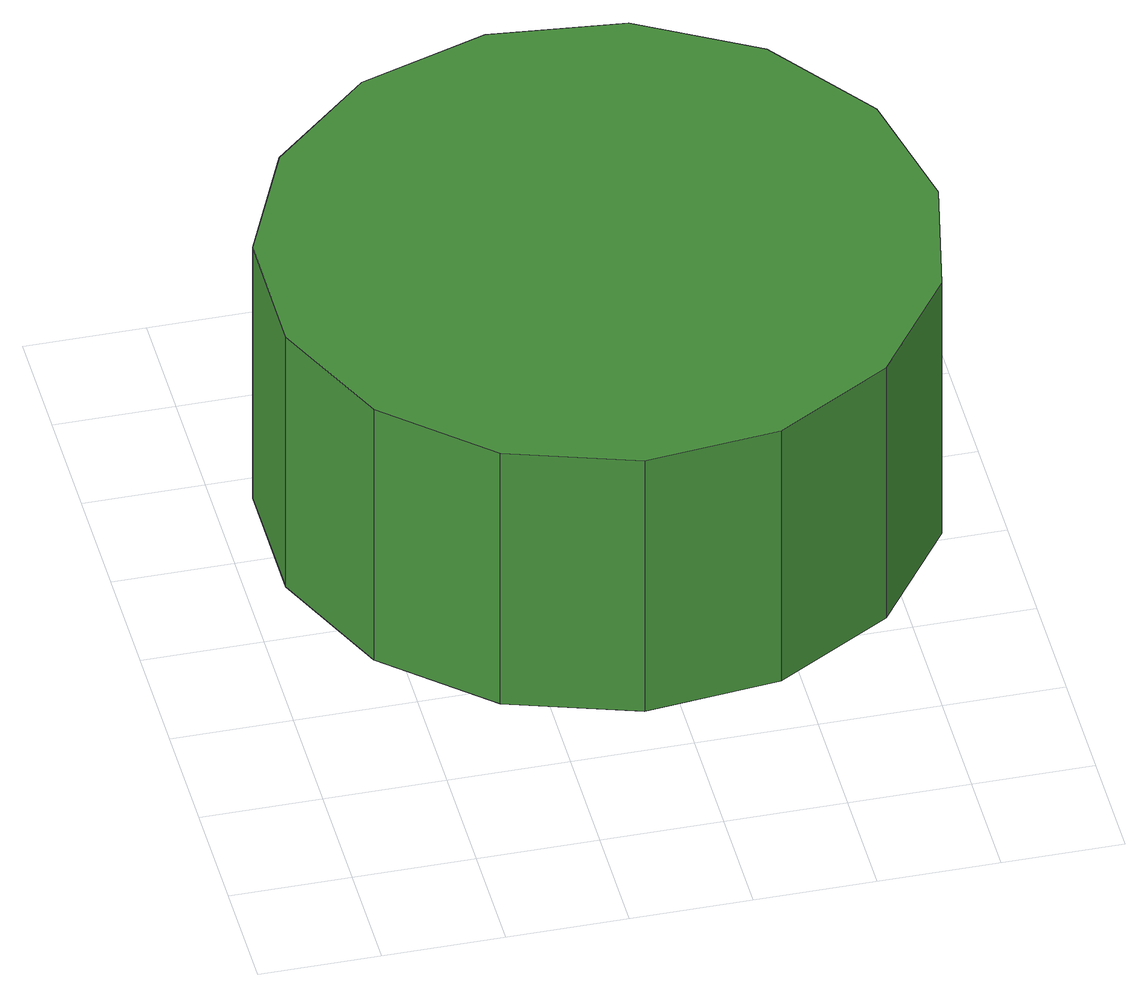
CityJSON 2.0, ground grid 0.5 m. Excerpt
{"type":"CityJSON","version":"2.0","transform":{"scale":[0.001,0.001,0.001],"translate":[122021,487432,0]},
"CityObjects":{
"tree1":{"type":"SolitaryVegetationObject","attributes":{"function":"something"},"geometry":[{"type":"MultiSurface","lod":"1","boundaries":[[[0,1,2,3,4,5,6,7,8,9,10,11,12,13,14]],[[15,16,17,18,19,20,21,22,23,24,25,26,27,28,29]],[[0,29,28,1]],[[1,28,27,2]],[[2,27,26,3]],[[3,26,25,4]],[[4,25,24,5]],[[5,24,23,6]],[[6,23,22,7]],[[7,22,21,8]],[[8,21,20,9]],[[9,20,19,10]],[[10,19,18,11]],[[11,18,17,12]],[[12,17,16,13]],[[13,16,15,14]],[[14,15,29,0]]]}]}
},
"vertices":[
[2862,2095,1383],[2744,2650,1383],[2410,3110,1383],[1919,3393,1383],[1354,3453,1383],[814,3277,1383],[392,2897,1383],[161,2379,1383],[161,1811,1383],[392,1292,1383],[814,912,1383],[1354,737,1383],[1919,796,1383],[2410,1080,1383],[2744,1539,1383],[2744,1539,113],[2410,1080,113],[1919,796,113],[1354,737,113],[814,912,113],[392,1292,113],[161,1811,113],[161,2379,113],[392,2897,113],[814,3277,113],[1354,3453,113],[1919,3393,113],[2410,3110,113],[2744,2650,113],[2862,2095,113]
]}
